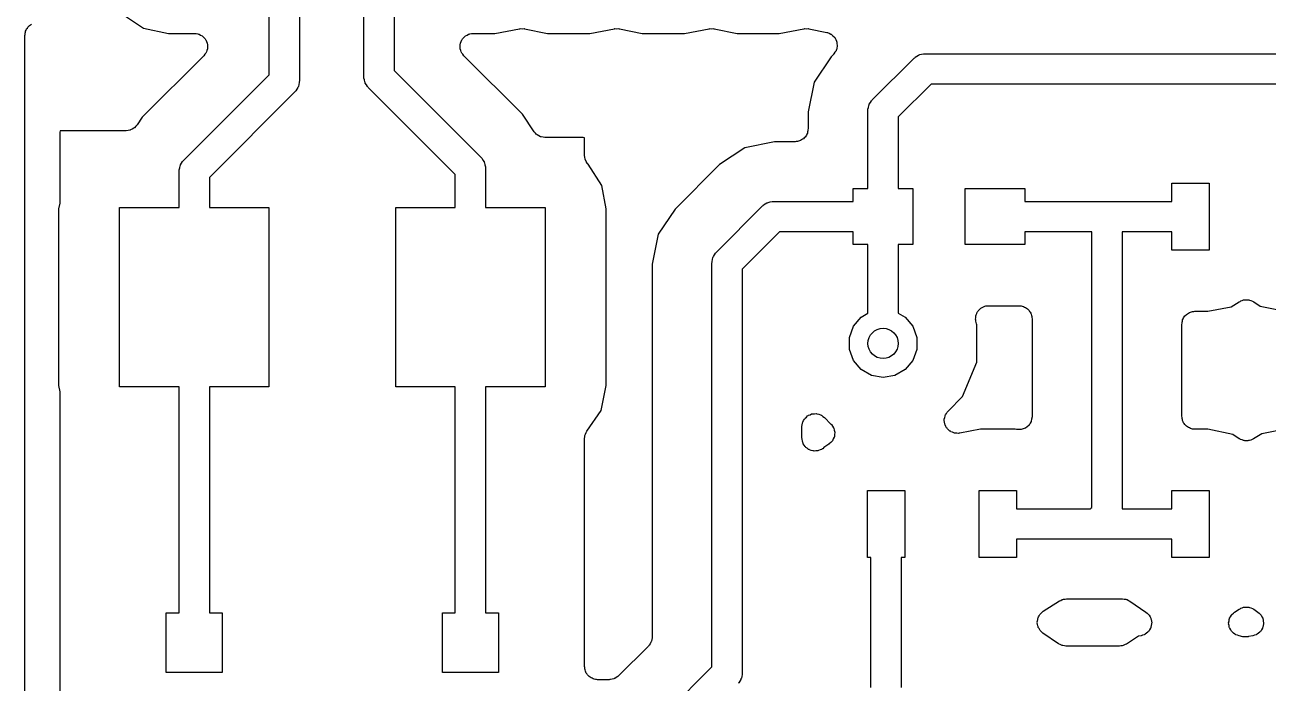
# Model space of a CAD drawing. Extents: x 91.5 to 189.2, y -113.2 to -60.7.
# Drawn here: x 91.79 to 108.45, y -104.01 to -95.19 of the extents above; entities that cross this region are included whole.
import ezdxf

# ---------------------------------------------------------------- set-up
doc = ezdxf.new("R2010")
doc.units = 0
doc.header["$MEASUREMENT"] = 0
doc.layers.add('BLACK', color=7, linetype='CONTINUOUS')

msp = doc.modelspace()

# ---------------------------------------------------------------- linework, layer by layer
at = {"layer": 'Black'}
for p, q in [((95.0618, -95.8608), (95.0618, -94.485)), ((95.4682, -94.485), (95.4682, -95.945)), ((96.3318, -95.885), (96.3318, -94.485)), ((96.7382, -94.485), (96.7382, -95.8008)), ((93.1104, -95.0537), (93.3777, -95.2363)), ((91.7927, -95.3019), (91.7979, -95.2875)), ((91.7979, -95.2875), (91.8006, -95.2725)), ((91.8006, -95.2725), (91.8083, -95.2591)), ((91.8083, -95.2591), (91.8136, -95.2446)), ((91.8136, -95.2446), (91.8234, -95.2329)), ((91.8234, -95.2329), (91.8311, -95.2197)), ((91.8311, -95.2197), (91.8429, -95.2098)), ((91.8429, -95.2098), (91.8528, -95.198)), ((91.8528, -95.198), (91.866, -95.1903)), ((91.866, -95.1903), (91.8777, -95.1805)), ((93.3777, -95.2363), (93.7126, -95.3041)), ((98.0886, -95.3041), (98.4198, -95.2418)), ((98.4198, -95.2418), (98.4231, -95.2418)), ((98.4231, -95.2418), (98.4262, -95.2407)), ((98.4262, -95.2407), (98.4535, -95.2414)), ((98.4535, -95.2414), (98.4808, -95.2411)), ((98.4808, -95.2411), (98.4839, -95.2422)), ((98.4839, -95.2422), (98.4871, -95.2423)), ((98.4871, -95.2423), (98.7926, -95.3041)), ((99.3586, -95.3041), (99.6898, -95.2418)), ((99.6898, -95.2418), (99.6931, -95.2418)), ((99.6931, -95.2418), (99.6962, -95.2407)), ((99.6962, -95.2407), (99.7235, -95.2414)), ((99.7235, -95.2414), (99.7508, -95.2411)), ((99.7508, -95.2411), (99.7539, -95.2422)), ((99.7539, -95.2422), (99.7571, -95.2423)), ((99.7571, -95.2423), (100.063, -95.3041)), ((100.629, -95.3041), (100.96, -95.2418)), ((100.96, -95.2418), (100.963, -95.2418)), ((100.963, -95.2418), (100.966, -95.2407)), ((100.966, -95.2407), (100.993, -95.2414)), ((100.993, -95.2414), (101.021, -95.2411)), ((101.021, -95.2411), (101.024, -95.2422)), ((101.024, -95.2422), (101.027, -95.2423)), ((101.027, -95.2423), (101.333, -95.3041)), ((101.899, -95.3041), (102.23, -95.2418)), ((102.23, -95.2418), (102.233, -95.2418)), ((102.233, -95.2418), (102.236, -95.2407)), ((102.236, -95.2407), (102.263, -95.2414)), ((102.263, -95.2414), (102.291, -95.2411)), ((102.291, -95.2411), (102.294, -95.2422)), ((102.294, -95.2422), (102.297, -95.2423)), ((102.297, -95.2423), (102.535, -95.2905)), ((102.535, -95.2905), (102.541, -95.2925)), ((102.541, -95.2925), (102.546, -95.293)), ((102.546, -95.293), (102.569, -95.3036)), ((91.79, -95.3325), (91.7927, -95.3173)), ((91.79, -107.844), (91.79, -95.3325)), ((91.7927, -95.3173), (91.7927, -95.3019)), ((93.7126, -95.3041), (94.0635, -95.3041)), ((94.0635, -95.3041), (94.086, -95.3081)), ((94.086, -95.3081), (94.1089, -95.3101)), ((94.1089, -95.3101), (94.1159, -95.3134)), ((94.1159, -95.3134), (94.1235, -95.3147)), ((94.1235, -95.3147), (94.1433, -95.3262)), ((94.1433, -95.3262), (94.1641, -95.3358)), ((94.1641, -95.3358), (94.1696, -95.3413)), ((94.1696, -95.3413), (94.1763, -95.3452)), ((94.1763, -95.3452), (94.191, -95.3627)), ((94.191, -95.3627), (94.2072, -95.3789)), ((94.2072, -95.3789), (94.2105, -95.3859)), ((94.2105, -95.3859), (94.2154, -95.3919)), ((94.2154, -95.3919), (94.2233, -95.4134)), ((94.2233, -95.4134), (94.233, -95.4342)), ((94.233, -95.4342), (94.2336, -95.4419)), ((94.2336, -95.4419), (94.2363, -95.4491)), ((94.2363, -95.4491), (94.2363, -95.4721)), ((97.6237, -95.4491), (97.6264, -95.4419)), ((97.6237, -95.4721), (97.6237, -95.4491)), ((97.6264, -95.4419), (97.627, -95.4342)), ((97.627, -95.4342), (97.6367, -95.4134)), ((97.6367, -95.4134), (97.6446, -95.3919)), ((97.6446, -95.3919), (97.6495, -95.3859)), ((97.6495, -95.3859), (97.6528, -95.3789)), ((97.6528, -95.3789), (97.669, -95.3627)), ((97.669, -95.3627), (97.6837, -95.3452)), ((97.6837, -95.3452), (97.6904, -95.3413)), ((97.6904, -95.3413), (97.6959, -95.3358)), ((97.6959, -95.3358), (97.7167, -95.3262)), ((97.7167, -95.3262), (97.7365, -95.3147)), ((97.7365, -95.3147), (97.7441, -95.3134)), ((97.7441, -95.3134), (97.7511, -95.3101)), ((97.7511, -95.3101), (97.774, -95.3081)), ((97.774, -95.3081), (97.7965, -95.3041)), ((97.7965, -95.3041), (98.0886, -95.3041)), ((98.7926, -95.3041), (99.3586, -95.3041)), ((100.063, -95.3041), (100.629, -95.3041)), ((101.333, -95.3041), (101.899, -95.3041)), ((102.569, -95.3036), (102.592, -95.3128)), ((102.592, -95.3128), (102.596, -95.3164)), ((102.596, -95.3164), (102.601, -95.3187)), ((102.601, -95.3187), (102.619, -95.3365)), ((102.619, -95.3365), (102.638, -95.3531)), ((102.638, -95.3531), (102.64, -95.358)), ((102.64, -95.358), (102.644, -95.3618)), ((102.644, -95.3618), (102.655, -95.3846)), ((102.655, -95.3846), (102.667, -95.4067)), ((102.667, -95.4067), (102.668, -95.4121)), ((102.668, -95.4121), (102.67, -95.4171)), ((102.67, -95.4171), (102.672, -95.4421)), ((102.672, -95.4421), (102.676, -95.4669)), ((94.1876, -95.6037), (93.3629, -96.4284)), ((94.2007, -95.5849), (94.1876, -95.6037)), ((94.2154, -95.5674), (94.2007, -95.5849)), ((94.2181, -95.5601), (94.2154, -95.5674)), ((94.2225, -95.5538), (94.2181, -95.5601)), ((94.2284, -95.5316), (94.2225, -95.5538)), ((94.2363, -95.5101), (94.2284, -95.5316)), ((94.2363, -95.4721), (94.2383, -95.4949)), ((94.2383, -95.4949), (94.2363, -95.5024)), ((94.2363, -95.5024), (94.2363, -95.5101)), ((97.6217, -95.4949), (97.6237, -95.4721)), ((97.6237, -95.5024), (97.6217, -95.4949)), ((97.6237, -95.5101), (97.6237, -95.5024)), ((97.6316, -95.5316), (97.6237, -95.5101)), ((97.6375, -95.5538), (97.6316, -95.5316)), ((97.6419, -95.5601), (97.6375, -95.5538)), ((97.6446, -95.5674), (97.6419, -95.5601)), ((97.6593, -95.5849), (97.6446, -95.5674)), ((97.6724, -95.6037), (97.6593, -95.5849)), ((98.4572, -96.3884), (97.6724, -95.6037)), ((102.593, -95.6184), (102.366, -95.9574)), ((102.625, -95.5866), (102.593, -95.6184)), ((102.628, -95.5821), (102.625, -95.5866)), ((102.632, -95.5787), (102.628, -95.5821)), ((102.645, -95.5573), (102.632, -95.5787)), ((102.66, -95.5367), (102.645, -95.5573)), ((102.661, -95.5314), (102.66, -95.5367)), ((102.664, -95.5267), (102.661, -95.5314)), ((102.669, -95.5021), (102.664, -95.5267)), ((102.675, -95.4778), (102.669, -95.5021)), ((102.676, -95.4669), (102.675, -95.4723)), ((102.675, -95.4723), (102.675, -95.4778)), ((103.714, -95.6312), (103.719, -95.6243)), ((103.719, -95.6243), (103.742, -95.6111)), ((103.742, -95.6111), (103.764, -95.5958)), ((103.764, -95.5958), (103.773, -95.5935)), ((103.773, -95.5935), (103.781, -95.5891)), ((103.781, -95.5891), (103.807, -95.5844)), ((103.807, -95.5844), (103.832, -95.5776)), ((103.832, -95.5776), (103.841, -95.5784)), ((103.841, -95.5784), (103.85, -95.5768)), ((103.85, -95.5768), (110.81, -95.5768)), ((103.146, -96.1963), (103.706, -95.6363)), ((103.706, -95.6363), (103.714, -95.6312)), ((93.9163, -97.0063), (95.0618, -95.8608)), ((95.4682, -95.945), (95.4666, -95.9538)), ((95.4666, -95.9538), (95.4674, -95.9627)), ((96.3334, -95.8938), (96.3318, -95.885)), ((96.3326, -95.9027), (96.3334, -95.8938)), ((96.3394, -95.9283), (96.3326, -95.9027)), ((96.3441, -95.9545), (96.3394, -95.9283)), ((96.3485, -95.9622), (96.3441, -95.9545)), ((96.7382, -95.8008), (97.9037, -96.9663)), ((102.366, -95.9574), (102.287, -96.3573)), ((95.4087, -96.0887), (94.2632, -97.2342)), ((95.4138, -96.0814), (95.4087, -96.0887)), ((95.4207, -96.0756), (95.4138, -96.0814)), ((95.4339, -96.0526), (95.4207, -96.0756)), ((95.4492, -96.0309), (95.4339, -96.0526)), ((95.4515, -96.0222), (95.4492, -96.0309)), ((95.4559, -96.0145), (95.4515, -96.0222)), ((95.4606, -95.9883), (95.4559, -96.0145)), ((95.4674, -95.9627), (95.4606, -95.9883)), ((96.3508, -95.9709), (96.3485, -95.9622)), ((96.3661, -95.9926), (96.3508, -95.9709)), ((96.3793, -96.0156), (96.3661, -95.9926)), ((96.3862, -96.0214), (96.3793, -96.0156)), ((96.3913, -96.0287), (96.3862, -96.0214)), ((97.5568, -97.1942), (96.3913, -96.0287)), ((103.934, -95.9832), (103.493, -96.4242)), ((110.726, -95.9832), (103.934, -95.9832)), ((103.094, -96.2967), (103.099, -96.2705)), ((103.099, -96.2705), (103.104, -96.2628)), ((103.104, -96.2628), (103.106, -96.2541)), ((103.106, -96.2541), (103.121, -96.2324)), ((103.121, -96.2324), (103.134, -96.2094)), ((103.134, -96.2094), (103.141, -96.2036)), ((103.141, -96.2036), (103.146, -96.1963)), ((93.3629, -96.4284), (93.2936, -96.532)), ((98.6132, -96.622), (98.4572, -96.3884)), ((102.287, -96.3573), (102.287, -96.5813)), ((103.087, -96.34), (103.088, -96.3312)), ((103.087, -97.385), (103.087, -96.34)), ((103.088, -96.3223), (103.094, -96.2967)), ((103.088, -96.3312), (103.088, -96.3223)), ((103.493, -96.4242), (103.493, -97.385)), ((92.2631, -96.6125), (92.26, -96.6276)), ((92.26, -96.6276), (92.26, -97.5456)), ((92.2764, -96.61), (92.2631, -96.6125)), ((93.1477, -96.61), (92.2764, -96.61)), ((93.1721, -96.6057), (93.1477, -96.61)), ((93.1968, -96.603), (93.1721, -96.6057)), ((93.202, -96.6004), (93.1968, -96.603)), ((93.2077, -96.5994), (93.202, -96.6004)), ((93.2292, -96.587), (93.2077, -96.5994)), ((93.2515, -96.576), (93.2292, -96.587)), ((93.2555, -96.5718), (93.2515, -96.576)), ((93.2605, -96.5689), (93.2555, -96.5718)), ((93.2765, -96.5499), (93.2605, -96.5689)), ((93.2936, -96.532), (93.2765, -96.5499)), ((98.6304, -96.6399), (98.6132, -96.622)), ((102.279, -96.6262), (102.276, -96.6413)), ((102.284, -96.6118), (102.279, -96.6262)), ((102.287, -96.5813), (102.284, -96.5964)), ((102.284, -96.5964), (102.284, -96.6118)), ((98.6463, -96.6589), (98.6304, -96.6399)), ((98.6514, -96.6618), (98.6463, -96.6589)), ((98.6554, -96.666), (98.6514, -96.6618)), ((98.6776, -96.677), (98.6554, -96.666)), ((98.6991, -96.6894), (98.6776, -96.677)), ((98.7048, -96.6904), (98.6991, -96.6894)), ((98.71, -96.693), (98.7048, -96.6904)), ((98.7347, -96.6957), (98.71, -96.693)), ((98.7592, -96.7), (98.7347, -96.6957)), ((99.2724, -96.7), (98.7592, -96.7)), ((99.2875, -96.7031), (99.2724, -96.7)), ((99.29, -96.7164), (99.2875, -96.7031)), ((99.29, -96.9414), (99.29, -96.7164)), ((101.837, -96.7568), (101.437, -96.8363)), ((102.111, -96.7568), (101.837, -96.7568)), ((102.126, -96.7541), (102.111, -96.7568)), ((102.142, -96.7541), (102.126, -96.7541)), ((102.156, -96.7489), (102.142, -96.7541)), ((102.171, -96.7462), (102.156, -96.7489)), ((102.185, -96.7385), (102.171, -96.7462)), ((102.199, -96.7333), (102.185, -96.7385)), ((102.211, -96.7234), (102.199, -96.7333)), ((102.224, -96.7157), (102.211, -96.7234)), ((102.234, -96.704), (102.224, -96.7157)), ((102.246, -96.6941), (102.234, -96.704)), ((102.253, -96.6808), (102.246, -96.6941)), ((102.263, -96.669), (102.253, -96.6808)), ((102.269, -96.6546), (102.263, -96.669)), ((102.276, -96.6413), (102.269, -96.6546)), ((99.2942, -96.965), (99.29, -96.9414)), ((101.437, -96.8363), (101.098, -97.0629)), ((93.8576, -97.1323), (93.8644, -97.1067)), ((93.8644, -97.1067), (93.8691, -97.0805)), ((93.8691, -97.0805), (93.8735, -97.0728)), ((93.8735, -97.0728), (93.8758, -97.0641)), ((93.8758, -97.0641), (93.8911, -97.0424)), ((93.8911, -97.0424), (93.9043, -97.0194)), ((93.9043, -97.0194), (93.9112, -97.0136)), ((93.9112, -97.0136), (93.9163, -97.0063)), ((97.9037, -96.9663), (97.9088, -96.9736)), ((97.9088, -96.9736), (97.9157, -96.9794)), ((97.9157, -96.9794), (97.9289, -97.0024)), ((97.9289, -97.0024), (97.9442, -97.0241)), ((97.9442, -97.0241), (97.9465, -97.0328)), ((97.9465, -97.0328), (97.9509, -97.0405)), ((97.9509, -97.0405), (97.9556, -97.0666)), ((97.9556, -97.0666), (97.9624, -97.0923)), ((97.9624, -97.0923), (97.9616, -97.1012)), ((97.9616, -97.1012), (97.9632, -97.11)), ((97.9632, -97.11), (97.9632, -97.64)), ((99.2965, -96.9888), (99.2942, -96.965)), ((99.2994, -96.9948), (99.2965, -96.9888)), ((99.3006, -97.0014), (99.2994, -96.9948)), ((99.3125, -97.0221), (99.3006, -97.0014)), ((99.3229, -97.0437), (99.3125, -97.0221)), ((99.3277, -97.0484), (99.3229, -97.0437)), ((99.3311, -97.0542), (99.3277, -97.0484)), ((99.3365, -97.0588), (99.3311, -97.0542)), ((99.5205, -97.3446), (99.3365, -97.0588)), ((101.098, -97.0629), (100.503, -97.6584)), ((93.8568, -97.15), (93.8584, -97.1412)), ((93.8568, -97.64), (93.8568, -97.15)), ((93.8584, -97.1412), (93.8576, -97.1323)), ((94.2632, -97.2342), (94.2632, -97.64)), ((97.5568, -97.64), (97.5568, -97.1942)), ((99.5791, -97.6564), (99.5205, -97.3446)), ((102.89, -97.5568), (102.89, -97.385)), ((102.89, -97.385), (103.087, -97.385)), ((103.493, -97.385), (103.69, -97.385)), ((103.69, -97.385), (103.69, -98.135)), ((104.39, -98.135), (104.39, -97.385)), ((104.39, -97.385), (105.19, -97.385)), ((105.19, -97.385), (105.19, -97.5568)), ((107.16, -97.5568), (107.16, -97.31)), ((107.16, -97.31), (107.66, -97.31)), ((107.66, -97.31), (107.66, -98.21)), ((92.2565, -97.5805), (92.2409, -97.6576)), ((92.257, -97.5629), (92.2565, -97.5805)), ((92.26, -97.5456), (92.257, -97.5629)), ((101.056, -98.2363), (101.676, -97.6163)), ((101.676, -97.6163), (101.684, -97.6112)), ((101.684, -97.6112), (101.689, -97.6043)), ((101.689, -97.6043), (101.712, -97.5911)), ((101.712, -97.5911), (101.734, -97.5758)), ((101.734, -97.5758), (101.743, -97.5735)), ((101.743, -97.5735), (101.751, -97.5691)), ((101.751, -97.5691), (101.777, -97.5644)), ((101.777, -97.5644), (101.802, -97.5576)), ((101.802, -97.5576), (101.811, -97.5584)), ((101.811, -97.5584), (101.82, -97.5568)), ((101.82, -97.5568), (102.89, -97.5568)), ((105.19, -97.5568), (106.29, -97.5568)), ((106.29, -97.5568), (107.16, -97.5568)), ((92.2409, -97.6576), (92.2409, -100.024)), ((93.06, -100.04), (93.06, -97.64)), ((93.06, -97.64), (93.8568, -97.64)), ((94.2632, -97.64), (95.06, -97.64)), ((95.06, -97.64), (95.06, -100.04)), ((96.76, -100.04), (96.76, -97.64)), ((96.76, -97.64), (97.5568, -97.64)), ((97.9632, -97.64), (98.76, -97.64)), ((98.76, -97.64), (98.76, -100.04)), ((99.5791, -100.022), (99.5791, -97.6564)), ((100.503, -97.6584), (100.276, -97.9974)), ((100.276, -97.9974), (100.197, -98.3973)), ((101.904, -97.9632), (101.403, -98.4642)), ((102.89, -97.9632), (101.904, -97.9632)), ((102.89, -98.135), (102.89, -97.9632)), ((106.087, -97.9632), (105.19, -97.9632)), ((105.19, -97.9632), (105.19, -98.135)), ((106.087, -101.659), (106.087, -97.9632)), ((107.16, -97.9632), (106.493, -97.9632)), ((106.493, -97.9632), (106.493, -101.677)), ((107.16, -98.21), (107.16, -97.9632)), ((101.016, -98.2941), (101.031, -98.2724)), ((101.031, -98.2724), (101.044, -98.2494)), ((101.044, -98.2494), (101.051, -98.2436)), ((101.051, -98.2436), (101.056, -98.2363)), ((103.087, -98.135), (102.89, -98.135)), ((103.087, -99.0554), (103.087, -98.135)), ((103.69, -98.135), (103.493, -98.135)), ((103.493, -98.135), (103.493, -99.0554)), ((105.19, -98.135), (104.39, -98.135)), ((107.66, -98.21), (107.16, -98.21)), ((100.197, -98.3973), (100.197, -103.392)), ((100.997, -98.38), (100.998, -98.3712)), ((100.997, -103.796), (100.997, -98.38)), ((100.998, -98.3623), (101.004, -98.3367)), ((100.998, -98.3712), (100.998, -98.3623)), ((101.004, -98.3367), (101.009, -98.3105)), ((101.009, -98.3105), (101.014, -98.3028)), ((101.014, -98.3028), (101.016, -98.2941)), ((101.403, -98.4642), (101.403, -103.88)), ((104.655, -98.9627), (104.666, -98.9582)), ((104.666, -98.9582), (104.685, -98.9574)), ((104.685, -98.9574), (104.704, -98.9541)), ((104.704, -98.9541), (105.111, -98.9541)), ((105.111, -98.9541), (105.126, -98.9568)), ((105.126, -98.9568), (105.142, -98.9568)), ((105.142, -98.9568), (105.156, -98.962)), ((107.955, -98.9705), (108.064, -98.9006)), ((108.064, -98.9006), (108.074, -98.8964)), ((108.074, -98.8964), (108.083, -98.89)), ((108.083, -98.89), (108.102, -98.8847)), ((108.102, -98.8847), (108.12, -98.8771)), ((108.12, -98.8771), (108.131, -98.8765)), ((108.131, -98.8765), (108.142, -98.8736)), ((108.142, -98.8736), (108.161, -98.8751)), ((108.161, -98.8751), (108.181, -98.8741)), ((108.181, -98.8741), (108.191, -98.8774)), ((108.191, -98.8774), (108.202, -98.8782)), ((108.202, -98.8782), (108.22, -98.8863)), ((108.22, -98.8863), (108.239, -98.8922)), ((108.239, -98.8922), (108.248, -98.8988)), ((108.248, -98.8988), (108.258, -98.9033)), ((108.258, -98.9033), (108.343, -98.9613)), ((102.893, -99.2305), (102.995, -99.1084)), ((102.995, -99.1084), (103.087, -99.0554)), ((103.493, -99.0554), (103.585, -99.1084)), ((103.585, -99.1084), (103.687, -99.2305)), ((104.528, -99.1371), (104.531, -99.1182)), ((104.531, -99.0991), (104.535, -99.0882)), ((104.531, -99.1182), (104.531, -99.0991)), ((104.535, -99.0882), (104.536, -99.0767)), ((104.536, -99.0767), (104.545, -99.0598)), ((104.545, -99.0598), (104.552, -99.0419)), ((104.552, -99.0419), (104.559, -99.033)), ((104.559, -99.033), (104.565, -99.0227)), ((104.565, -99.0227), (104.579, -99.0098)), ((104.579, -99.0098), (104.591, -98.9952)), ((104.591, -98.9952), (104.601, -98.9894)), ((104.601, -98.9894), (104.61, -98.9815)), ((104.61, -98.9815), (104.627, -98.9742)), ((104.627, -98.9742), (104.644, -98.9647)), ((104.644, -98.9647), (104.655, -98.9627)), ((105.156, -98.962), (105.171, -98.9647)), ((105.171, -98.9647), (105.185, -98.9724)), ((105.185, -98.9724), (105.199, -98.9776)), ((105.199, -98.9776), (105.211, -98.9875)), ((105.211, -98.9875), (105.224, -98.9952)), ((105.224, -98.9952), (105.234, -99.0069)), ((105.234, -99.0069), (105.246, -99.0168)), ((105.246, -99.0168), (105.253, -99.0301)), ((105.253, -99.0301), (105.263, -99.0419)), ((105.263, -99.0419), (105.269, -99.0563)), ((105.269, -99.0563), (105.276, -99.0696)), ((105.276, -99.0696), (105.279, -99.0847)), ((105.279, -99.0847), (105.284, -99.0991)), ((105.284, -99.0991), (105.284, -99.1145)), ((105.284, -99.1145), (105.287, -99.1296)), ((107.311, -99.1313), (107.317, -99.1169)), ((107.317, -99.1169), (107.327, -99.1051)), ((107.327, -99.1051), (107.334, -99.0918)), ((107.334, -99.0918), (107.346, -99.0819)), ((107.346, -99.0819), (107.356, -99.0702)), ((107.356, -99.0702), (107.369, -99.0625)), ((107.369, -99.0625), (107.381, -99.0526)), ((107.381, -99.0526), (107.395, -99.0474)), ((107.395, -99.0474), (107.409, -99.0397)), ((107.409, -99.0397), (107.424, -99.037)), ((107.424, -99.037), (107.438, -99.0318)), ((107.438, -99.0318), (107.454, -99.0318)), ((107.454, -99.0318), (107.469, -99.0291)), ((107.469, -99.0291), (107.644, -99.0291)), ((107.644, -99.0291), (107.955, -98.9705)), ((108.343, -98.9613), (108.678, -99.0291)), ((102.838, -99.3803), (102.893, -99.2305)), ((103.687, -99.2305), (103.742, -99.3803)), ((104.531, -99.1485), (104.528, -99.1371)), ((104.531, -99.1601), (104.531, -99.1485)), ((104.537, -99.178), (104.531, -99.1601)), ((104.541, -99.1966), (104.537, -99.178)), ((104.547, -99.211), (104.541, -99.1966)), ((104.547, -99.7112), (104.547, -99.211)), ((105.287, -99.1296), (105.287, -100.442)), ((107.293, -99.2046), (107.296, -99.1895)), ((107.293, -100.435), (107.293, -99.2046)), ((107.296, -99.1741), (107.301, -99.1597)), ((107.296, -99.1895), (107.296, -99.1741)), ((107.301, -99.1597), (107.304, -99.1446)), ((107.304, -99.1446), (107.311, -99.1313)), ((102.838, -99.5397), (102.838, -99.3803)), ((103.742, -99.3803), (103.742, -99.5397)), ((102.893, -99.6895), (102.838, -99.5397)), ((103.742, -99.5397), (103.687, -99.6895)), ((102.995, -99.8116), (102.893, -99.6895)), ((103.687, -99.6895), (103.585, -99.8116)), ((104.355, -100.173), (104.547, -99.7112)), ((103.133, -99.8913), (102.995, -99.8116)), ((103.29, -99.9189), (103.133, -99.8913)), ((103.447, -99.8913), (103.29, -99.9189)), ((103.585, -99.8116), (103.447, -99.8913)), ((92.2409, -100.024), (92.257, -100.109)), ((92.257, -100.109), (92.2572, -100.125)), ((92.2572, -100.125), (92.26, -100.142)), ((93.8568, -100.04), (93.06, -100.04)), ((93.8568, -103.07), (93.8568, -100.04)), ((95.06, -100.04), (94.2632, -100.04)), ((94.2632, -100.04), (94.2632, -103.07)), ((97.5568, -100.04), (96.76, -100.04)), ((97.5568, -103.07), (97.5568, -100.04)), ((98.76, -100.04), (97.9632, -100.04)), ((97.9632, -100.04), (97.9632, -103.07)), ((99.5113, -100.357), (99.5791, -100.022)), ((92.26, -100.142), (92.26, -105.674)), ((104.161, -100.367), (104.355, -100.173)), ((99.3206, -100.636), (99.5113, -100.357)), ((102.244, -100.462), (102.262, -100.447)), ((102.262, -100.447), (102.278, -100.431)), ((102.278, -100.431), (102.285, -100.428)), ((102.285, -100.428), (102.291, -100.423)), ((102.291, -100.423), (102.313, -100.415)), ((102.313, -100.415), (102.333, -100.405)), ((102.333, -100.405), (102.341, -100.405)), ((102.341, -100.405), (102.348, -100.402)), ((102.348, -100.402), (102.371, -100.402)), ((102.371, -100.402), (102.394, -100.4)), ((102.394, -100.4), (102.402, -100.402)), ((102.402, -100.402), (102.409, -100.402)), ((102.409, -100.402), (102.431, -100.41)), ((102.431, -100.41), (102.453, -100.416)), ((102.453, -100.416), (102.459, -100.42)), ((102.459, -100.42), (102.466, -100.423)), ((102.466, -100.423), (102.484, -100.438)), ((102.484, -100.438), (102.503, -100.451)), ((102.503, -100.451), (102.592, -100.541)), ((104.11, -100.475), (104.116, -100.454)), ((104.116, -100.454), (104.12, -100.433)), ((104.12, -100.433), (104.124, -100.425)), ((104.124, -100.425), (104.126, -100.417)), ((104.126, -100.417), (104.139, -100.399)), ((104.139, -100.399), (104.15, -100.38)), ((104.15, -100.38), (104.156, -100.374)), ((104.156, -100.374), (104.161, -100.367)), ((105.287, -100.446), (105.281, -100.474)), ((105.287, -100.442), (105.286, -100.444)), ((105.286, -100.444), (105.287, -100.446)), ((107.296, -100.451), (107.293, -100.435)), ((107.296, -100.466), (107.296, -100.451)), ((102.203, -100.575), (102.207, -100.552)), ((102.203, -100.728), (102.203, -100.575)), ((102.207, -100.552), (102.209, -100.529)), ((102.209, -100.529), (102.212, -100.523)), ((102.212, -100.523), (102.214, -100.515)), ((102.214, -100.515), (102.225, -100.495)), ((102.225, -100.495), (102.235, -100.474)), ((102.235, -100.474), (102.24, -100.469)), ((102.24, -100.469), (102.244, -100.462)), ((102.592, -100.541), (102.594, -100.543)), ((102.594, -100.543), (102.597, -100.545)), ((102.597, -100.545), (102.612, -100.568)), ((102.612, -100.568), (102.627, -100.591)), ((102.627, -100.591), (102.628, -100.594)), ((102.628, -100.594), (102.63, -100.597)), ((102.63, -100.597), (102.636, -100.623)), ((102.636, -100.623), (102.643, -100.649)), ((104.111, -100.484), (104.11, -100.475)), ((104.11, -100.493), (104.111, -100.484)), ((104.114, -100.514), (104.11, -100.493)), ((104.116, -100.536), (104.114, -100.514)), ((104.119, -100.544), (104.116, -100.536)), ((104.121, -100.553), (104.119, -100.544)), ((104.132, -100.572), (104.121, -100.553)), ((104.141, -100.591), (104.132, -100.572)), ((104.148, -100.598), (104.141, -100.591)), ((104.152, -100.605), (104.148, -100.598)), ((104.169, -100.619), (104.152, -100.605)), ((104.184, -100.635), (104.169, -100.619)), ((104.596, -100.611), (104.318, -100.663)), ((105.062, -100.611), (104.596, -100.611)), ((105.076, -100.614), (105.062, -100.611)), ((105.079, -100.614), (105.076, -100.614)), ((105.081, -100.615), (105.079, -100.614)), ((105.109, -100.615), (105.081, -100.615)), ((105.137, -100.615), (105.109, -100.615)), ((105.14, -100.615), (105.137, -100.615)), ((105.142, -100.615), (105.14, -100.615)), ((105.168, -100.605), (105.142, -100.615)), ((105.195, -100.596), (105.168, -100.605)), ((105.197, -100.594), (105.195, -100.596)), ((105.199, -100.594), (105.197, -100.594)), ((105.221, -100.576), (105.199, -100.594)), ((105.243, -100.558), (105.221, -100.576)), ((105.244, -100.556), (105.243, -100.558)), ((105.246, -100.555), (105.244, -100.556)), ((105.26, -100.53), (105.246, -100.555)), ((105.275, -100.506), (105.26, -100.53)), ((105.276, -100.502), (105.275, -100.504)), ((105.275, -100.504), (105.275, -100.506)), ((105.281, -100.474), (105.276, -100.502)), ((107.301, -100.48), (107.296, -100.466)), ((107.304, -100.495), (107.301, -100.48)), ((107.311, -100.509), (107.304, -100.495)), ((107.317, -100.523), (107.311, -100.509)), ((107.327, -100.535), (107.317, -100.523)), ((107.334, -100.548), (107.327, -100.535)), ((107.346, -100.558), (107.334, -100.548)), ((107.356, -100.57), (107.346, -100.558)), ((107.369, -100.578), (107.356, -100.57)), ((107.381, -100.587), (107.369, -100.578)), ((107.395, -100.593), (107.381, -100.587)), ((107.409, -100.6), (107.395, -100.593)), ((107.424, -100.603), (107.409, -100.6)), ((107.438, -100.608), (107.424, -100.603)), ((107.454, -100.608), (107.438, -100.608)), ((107.469, -100.611), (107.454, -100.608)), ((107.642, -100.611), (107.469, -100.611)), ((107.977, -100.679), (107.642, -100.611)), ((108.676, -100.611), (108.365, -100.67)), ((99.29, -100.735), (99.2938, -100.714)), ((99.29, -103.791), (99.29, -100.735)), ((99.2938, -100.714), (99.2955, -100.692)), ((99.2955, -100.692), (99.2991, -100.684)), ((99.2991, -100.684), (99.3006, -100.675)), ((99.3006, -100.675), (99.3116, -100.656)), ((99.3116, -100.656), (99.3206, -100.636)), ((102.205, -100.737), (102.203, -100.728)), ((102.204, -100.746), (102.205, -100.737)), ((102.21, -100.767), (102.204, -100.746)), ((102.214, -100.788), (102.21, -100.767)), ((102.218, -100.796), (102.214, -100.788)), ((102.588, -100.789), (102.569, -100.808)), ((102.608, -100.771), (102.588, -100.789)), ((102.609, -100.768), (102.608, -100.771)), ((102.612, -100.765), (102.609, -100.768)), ((102.623, -100.741), (102.612, -100.765)), ((102.636, -100.717), (102.623, -100.741)), ((102.638, -100.71), (102.636, -100.713)), ((102.636, -100.713), (102.636, -100.717)), ((102.64, -100.683), (102.638, -100.71)), ((102.643, -100.656), (102.64, -100.683)), ((102.643, -100.649), (102.643, -100.653)), ((102.643, -100.653), (102.643, -100.656)), ((104.192, -100.638), (104.184, -100.635)), ((104.199, -100.644), (104.192, -100.638)), ((104.22, -100.651), (104.199, -100.644)), ((104.24, -100.66), (104.22, -100.651)), ((104.248, -100.661), (104.24, -100.66)), ((104.257, -100.664), (104.248, -100.661)), ((104.279, -100.664), (104.257, -100.664)), ((104.3, -100.666), (104.279, -100.664)), ((104.309, -100.663), (104.3, -100.666)), ((104.318, -100.663), (104.309, -100.663)), ((108.062, -100.737), (107.977, -100.679)), ((108.072, -100.741), (108.062, -100.737)), ((108.081, -100.748), (108.072, -100.741)), ((108.1, -100.754), (108.081, -100.748)), ((108.118, -100.762), (108.1, -100.754)), ((108.129, -100.763), (108.118, -100.762)), ((108.139, -100.766), (108.129, -100.763)), ((108.159, -100.765), (108.139, -100.766)), ((108.178, -100.766), (108.159, -100.765)), ((108.189, -100.763), (108.178, -100.766)), ((108.2, -100.763), (108.189, -100.763)), ((108.218, -100.755), (108.2, -100.763)), ((108.237, -100.75), (108.218, -100.755)), ((108.246, -100.744), (108.237, -100.75)), ((108.256, -100.739), (108.246, -100.744)), ((108.365, -100.67), (108.256, -100.739)), ((102.221, -100.804), (102.218, -100.796)), ((102.233, -100.822), (102.221, -100.804)), ((102.244, -100.841), (102.233, -100.822)), ((102.251, -100.847), (102.244, -100.841)), ((102.256, -100.854), (102.251, -100.847)), ((102.274, -100.866), (102.256, -100.854)), ((102.291, -100.88), (102.274, -100.866)), ((102.299, -100.883), (102.291, -100.88)), ((102.306, -100.888), (102.299, -100.883)), ((102.328, -100.894), (102.306, -100.888)), ((102.348, -100.901), (102.328, -100.894)), ((102.357, -100.901), (102.348, -100.901)), ((102.365, -100.903), (102.357, -100.901)), ((102.387, -100.901), (102.365, -100.903)), ((102.409, -100.901), (102.387, -100.901)), ((102.417, -100.898), (102.409, -100.901)), ((102.426, -100.897), (102.417, -100.898)), ((102.446, -100.888), (102.426, -100.897)), ((102.466, -100.88), (102.446, -100.888)), ((102.473, -100.875), (102.466, -100.88)), ((102.481, -100.871), (102.473, -100.875)), ((102.496, -100.855), (102.481, -100.871)), ((102.498, -100.854), (102.496, -100.855)), ((102.563, -100.812), (102.498, -100.854)), ((102.566, -100.81), (102.563, -100.812)), ((102.569, -100.808), (102.566, -100.81)), ((103.08, -102.33), (103.08, -101.43)), ((103.08, -101.43), (103.58, -101.43)), ((103.58, -101.43), (103.58, -102.33)), ((104.58, -102.33), (104.58, -101.43)), ((104.58, -101.43), (105.08, -101.43)), ((105.08, -101.43), (105.08, -101.677)), ((107.16, -101.677), (107.16, -101.43)), ((107.16, -101.43), (107.66, -101.43)), ((107.66, -101.43), (107.66, -102.33)), ((105.08, -101.677), (106.07, -101.677)), ((106.07, -101.677), (106.074, -101.669)), ((106.074, -101.669), (106.087, -101.659)), ((106.493, -101.677), (107.16, -101.677)), ((106.23, -102.083), (105.08, -102.083)), ((105.08, -102.083), (105.08, -102.33)), ((107.16, -102.083), (106.23, -102.083)), ((107.16, -102.33), (107.16, -102.083)), ((103.127, -102.33), (103.08, -102.33)), ((103.127, -104.07), (103.127, -102.33)), ((103.58, -102.33), (103.533, -102.33)), ((103.533, -102.33), (103.533, -104.07)), ((105.08, -102.33), (104.58, -102.33)), ((107.66, -102.33), (107.16, -102.33)), ((105.437, -103.051), (105.654, -102.911)), ((105.654, -102.911), (105.672, -102.904)), ((105.672, -102.904), (105.689, -102.894)), ((105.689, -102.894), (105.7, -102.892)), ((105.7, -102.892), (105.71, -102.888)), ((105.71, -102.888), (105.73, -102.887)), ((105.73, -102.887), (105.749, -102.883)), ((105.749, -102.883), (106.499, -102.883)), ((106.499, -102.883), (106.52, -102.887)), ((106.52, -102.887), (106.542, -102.889)), ((106.542, -102.889), (106.55, -102.892)), ((106.55, -102.892), (106.559, -102.894)), ((106.559, -102.894), (106.578, -102.905)), ((106.578, -102.905), (106.598, -102.914)), ((106.598, -102.914), (106.813, -103.061)), ((93.685, -103.87), (93.685, -103.07)), ((93.685, -103.07), (93.8568, -103.07)), ((94.2632, -103.07), (94.435, -103.07)), ((94.435, -103.07), (94.435, -103.87)), ((97.385, -103.87), (97.385, -103.07)), ((97.385, -103.07), (97.5568, -103.07)), ((97.9632, -103.07), (98.135, -103.07)), ((98.135, -103.07), (98.135, -103.87)), ((105.372, -103.126), (105.383, -103.11)), ((105.383, -103.11), (105.392, -103.092)), ((105.392, -103.092), (105.4, -103.085)), ((105.4, -103.085), (105.407, -103.076)), ((105.407, -103.076), (105.423, -103.064)), ((105.423, -103.064), (105.437, -103.051)), ((106.813, -103.061), (106.83, -103.077)), ((106.83, -103.077), (106.847, -103.092)), ((106.847, -103.092), (106.851, -103.098)), ((106.851, -103.098), (106.857, -103.104)), ((106.857, -103.104), (106.867, -103.124)), ((106.867, -103.124), (106.878, -103.144)), ((107.933, -103.144), (107.946, -103.124)), ((107.946, -103.124), (107.957, -103.102)), ((107.957, -103.102), (107.961, -103.098)), ((107.961, -103.098), (107.965, -103.092)), ((107.965, -103.092), (107.984, -103.077)), ((107.984, -103.077), (108.001, -103.061)), ((108.001, -103.061), (108.064, -103.021)), ((108.064, -103.021), (108.074, -103.016)), ((108.074, -103.016), (108.083, -103.01)), ((108.083, -103.01), (108.102, -103.005)), ((108.102, -103.005), (108.12, -102.997)), ((108.12, -102.997), (108.131, -102.997)), ((108.131, -102.997), (108.142, -102.994)), ((108.142, -102.994), (108.161, -102.995)), ((108.161, -102.995), (108.181, -102.994)), ((108.181, -102.994), (108.191, -102.997)), ((108.191, -102.997), (108.202, -102.998)), ((108.202, -102.998), (108.22, -103.006)), ((108.22, -103.006), (108.239, -103.012)), ((108.239, -103.012), (108.248, -103.019)), ((108.248, -103.019), (108.258, -103.023)), ((108.258, -103.023), (108.313, -103.061)), ((108.313, -103.061), (108.33, -103.077)), ((108.33, -103.077), (108.347, -103.092)), ((108.347, -103.092), (108.351, -103.098)), ((108.351, -103.098), (108.357, -103.104)), ((108.357, -103.104), (108.367, -103.124)), ((108.367, -103.124), (108.378, -103.144)), ((105.357, -103.185), (105.362, -103.166)), ((105.358, -103.196), (105.357, -103.185)), ((105.357, -103.207), (105.358, -103.196)), ((105.361, -103.226), (105.357, -103.207)), ((105.363, -103.246), (105.361, -103.226)), ((105.362, -103.166), (105.365, -103.146)), ((105.368, -103.255), (105.363, -103.246)), ((105.365, -103.146), (105.37, -103.137)), ((105.37, -103.266), (105.368, -103.255)), ((105.37, -103.137), (105.372, -103.126)), ((105.381, -103.283), (105.37, -103.266)), ((105.39, -103.301), (105.381, -103.283)), ((106.874, -103.278), (106.861, -103.297)), ((106.876, -103.271), (106.874, -103.278)), ((106.88, -103.264), (106.876, -103.271)), ((106.878, -103.144), (106.88, -103.152)), ((106.88, -103.152), (106.883, -103.159)), ((106.884, -103.242), (106.88, -103.264)), ((106.883, -103.159), (106.885, -103.181)), ((106.889, -103.219), (106.884, -103.242)), ((106.885, -103.181), (106.89, -103.204)), ((106.89, -103.204), (106.888, -103.212)), ((106.888, -103.212), (106.889, -103.219)), ((107.921, -103.204), (107.926, -103.18)), ((107.922, -103.21), (107.921, -103.204)), ((107.921, -103.217), (107.922, -103.21)), ((107.926, -103.24), (107.921, -103.217)), ((107.926, -103.18), (107.929, -103.156)), ((107.93, -103.264), (107.926, -103.24)), ((107.929, -103.156), (107.932, -103.151)), ((107.933, -103.27), (107.93, -103.264)), ((107.932, -103.151), (107.933, -103.144)), ((107.935, -103.276), (107.933, -103.27)), ((107.948, -103.297), (107.935, -103.276)), ((108.374, -103.278), (108.361, -103.297)), ((108.376, -103.271), (108.374, -103.278)), ((108.38, -103.264), (108.376, -103.271)), ((108.378, -103.144), (108.38, -103.152)), ((108.38, -103.152), (108.383, -103.159)), ((108.384, -103.242), (108.38, -103.264)), ((108.383, -103.159), (108.385, -103.181)), ((108.389, -103.219), (108.384, -103.242)), ((108.385, -103.181), (108.39, -103.204)), ((108.39, -103.204), (108.388, -103.212)), ((108.388, -103.212), (108.389, -103.219)), ((100.182, -103.458), (100.18, -103.466)), ((100.186, -103.452), (100.182, -103.458)), ((100.19, -103.429), (100.186, -103.452)), ((100.196, -103.407), (100.19, -103.429)), ((100.197, -103.392), (100.195, -103.399)), ((100.195, -103.399), (100.196, -103.407)), ((105.397, -103.308), (105.39, -103.301)), ((105.403, -103.317), (105.397, -103.308)), ((105.419, -103.329), (105.403, -103.317)), ((105.433, -103.343), (105.419, -103.329)), ((105.642, -103.486), (105.433, -103.343)), ((106.715, -103.385), (106.552, -103.489)), ((106.747, -103.379), (106.715, -103.385)), ((106.768, -103.37), (106.747, -103.379)), ((106.79, -103.364), (106.768, -103.37)), ((106.796, -103.36), (106.79, -103.364)), ((106.804, -103.357), (106.796, -103.36)), ((106.821, -103.342), (106.804, -103.357)), ((106.84, -103.329), (106.821, -103.342)), ((106.844, -103.322), (106.84, -103.329)), ((106.85, -103.317), (106.844, -103.322)), ((106.861, -103.297), (106.85, -103.317)), ((107.959, -103.318), (107.948, -103.297)), ((107.964, -103.322), (107.959, -103.318)), ((107.968, -103.328), (107.964, -103.322)), ((107.987, -103.342), (107.968, -103.328)), ((108.005, -103.358), (107.987, -103.342)), ((108.011, -103.36), (108.005, -103.358)), ((108.016, -103.364), (108.011, -103.36)), ((108.039, -103.372), (108.016, -103.364)), ((108.062, -103.38), (108.039, -103.372)), ((108.113, -103.391), (108.062, -103.38)), ((108.118, -103.391), (108.113, -103.391)), ((108.12, -103.392), (108.118, -103.391)), ((108.121, -103.392), (108.12, -103.392)), ((108.126, -103.393), (108.121, -103.392)), ((108.15, -103.392), (108.126, -103.393)), ((108.174, -103.392), (108.15, -103.392)), ((108.178, -103.391), (108.174, -103.392)), ((108.181, -103.391), (108.178, -103.391)), ((108.185, -103.39), (108.181, -103.391)), ((108.187, -103.39), (108.185, -103.39)), ((108.247, -103.379), (108.187, -103.39)), ((108.187, -103.39), (108.187, -103.39)), ((108.268, -103.37), (108.247, -103.379)), ((108.29, -103.364), (108.268, -103.37)), ((108.296, -103.36), (108.29, -103.364)), ((108.304, -103.357), (108.296, -103.36)), ((108.321, -103.342), (108.304, -103.357)), ((108.34, -103.329), (108.321, -103.342)), ((108.344, -103.322), (108.34, -103.329)), ((108.35, -103.317), (108.344, -103.322)), ((108.361, -103.297), (108.35, -103.317)), ((100.145, -103.516), (99.7459, -103.915)), ((100.15, -103.51), (100.145, -103.516)), ((100.156, -103.505), (100.15, -103.51)), ((100.167, -103.485), (100.156, -103.505)), ((100.18, -103.466), (100.167, -103.485)), ((105.662, -103.495), (105.642, -103.486)), ((105.681, -103.506), (105.662, -103.495)), ((105.69, -103.508), (105.681, -103.506)), ((105.698, -103.511), (105.69, -103.508)), ((105.72, -103.513), (105.698, -103.511)), ((105.741, -103.517), (105.72, -103.513)), ((106.458, -103.517), (105.741, -103.517)), ((106.477, -103.513), (106.458, -103.517)), ((106.496, -103.512), (106.477, -103.513)), ((106.507, -103.508), (106.496, -103.512)), ((106.518, -103.506), (106.507, -103.508)), ((106.534, -103.496), (106.518, -103.506)), ((106.552, -103.489), (106.534, -103.496)), ((99.2927, -103.806), (99.29, -103.791)), ((94.435, -103.87), (93.685, -103.87)), ((98.135, -103.87), (97.385, -103.87)), ((99.2927, -103.822), (99.2927, -103.806)), ((99.2979, -103.836), (99.2927, -103.822)), ((99.3006, -103.851), (99.2979, -103.836)), ((99.3083, -103.865), (99.3006, -103.851)), ((99.3135, -103.879), (99.3083, -103.865)), ((99.3234, -103.891), (99.3135, -103.879)), ((99.3311, -103.904), (99.3234, -103.891)), ((99.3428, -103.914), (99.3311, -103.904)), ((99.3527, -103.926), (99.3428, -103.914)), ((99.366, -103.933), (99.3527, -103.926)), ((99.3777, -103.943), (99.366, -103.933)), ((99.3922, -103.949), (99.3777, -103.943)), ((99.4055, -103.956), (99.3922, -103.949)), ((99.4206, -103.959), (99.4055, -103.956)), ((99.6818, -103.956), (99.6592, -103.96)), ((99.6885, -103.952), (99.6818, -103.956)), ((99.6959, -103.95), (99.6885, -103.952)), ((99.7147, -103.937), (99.6959, -103.95)), ((99.7346, -103.926), (99.7147, -103.937)), ((99.7395, -103.92), (99.7346, -103.926)), ((99.7459, -103.915), (99.7395, -103.92)), ((100.026, -104.767), (100.997, -103.796)), ((101.386, -103.957), (101.384, -103.966)), ((101.391, -103.949), (101.386, -103.957)), ((101.396, -103.923), (101.391, -103.949)), ((101.402, -103.898), (101.396, -103.923)), ((101.403, -103.88), (101.402, -103.889)), ((101.402, -103.889), (101.402, -103.898)), ((99.435, -103.964), (99.4206, -103.959)), ((99.4504, -103.964), (99.435, -103.964)), ((99.4655, -103.967), (99.4504, -103.964)), ((99.6218, -103.967), (99.4655, -103.967)), ((99.6294, -103.965), (99.6218, -103.967)), ((99.6371, -103.966), (99.6294, -103.965)), ((99.6592, -103.96), (99.6371, -103.966)), ((101.356, -104.011), (101.349, -104.016)), ((101.369, -103.988), (101.356, -104.011)), ((101.384, -103.966), (101.369, -103.988))]:
    msp.add_line(p, q, dxfattribs=at)
msp.add_circle((103.29, -99.46), 0.2032, dxfattribs=at)

doc.saveas('drawing.dxf')
